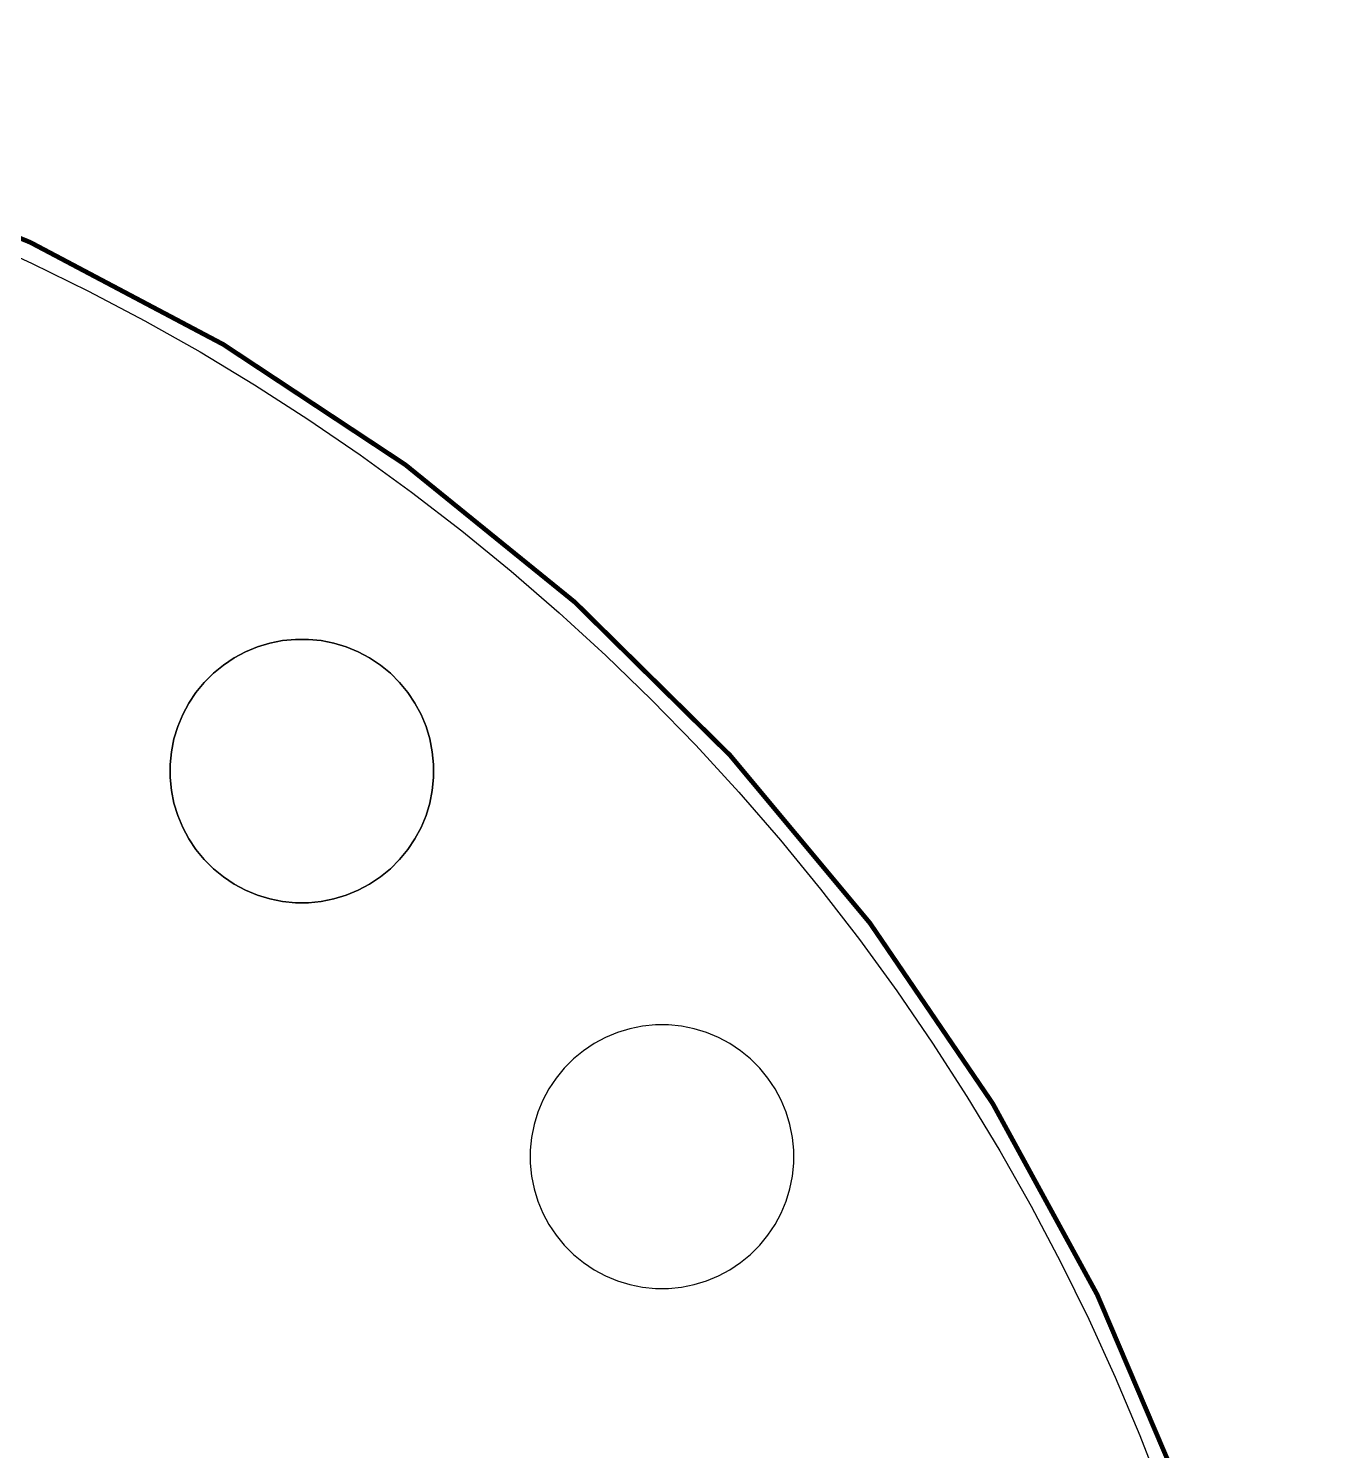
# Model space of a CAD drawing. Header units: millimetres. Extents: x -123 to 123, y -121 to 123.
# Drawn here: x 51.9 to 122.8, y 45 to 122.8 of the extents above; entities that cross this region are included whole.
import ezdxf

# ---------------------------------------------------------------- set-up
doc = ezdxf.new("R2010")
doc.units = ezdxf.units.MM
for name, color, linetype in [('BottomLayer', 5, 'Continuous'), ('Mechanical1', 6, 'Continuous'), ('MultiLayer', 9, 'Continuous'), ('TopLayer', 1, 'Continuous')]:
    doc.layers.add(name, color=color, linetype=linetype)

msp = doc.modelspace()

# ---------------------------------------------------------------- linework, layer by layer
at = {"layer": 'BottomLayer'}
for p, q in [((48.913, 111.374), (52.072, 109.933)), ((52.072, 109.933), (55.187, 108.403)), ((55.187, 108.403), (58.258, 106.784)), ((58.258, 106.784), (61.282, 105.078)), ((61.282, 105.078), (64.255, 103.286)), ((64.255, 103.286), (67.176, 101.411)), ((67.176, 101.411), (70.043, 99.453)), ((70.043, 99.453), (72.852, 97.413)), ((72.852, 97.413), (75.602, 95.295)), ((75.602, 95.295), (78.291, 93.099)), ((78.291, 93.099), (80.915, 90.827)), ((80.915, 90.827), (83.474, 88.481)), ((63.768, 88.686), (63.144, 88.353)), ((64.422, 88.957), (63.768, 88.686)), ((65.099, 89.162), (64.422, 88.957)), ((65.792, 89.3), (65.099, 89.162)), ((66.496, 89.369), (65.792, 89.3)), ((67.204, 89.369), (66.496, 89.369)), ((67.908, 89.3), (67.204, 89.369)), ((68.602, 89.162), (67.908, 89.3)), ((69.278, 88.957), (68.602, 89.162)), ((69.932, 88.686), (69.278, 88.957)), ((70.556, 88.353), (69.932, 88.686)), ((62.556, 87.96), (62.009, 87.511)), ((63.144, 88.353), (62.556, 87.96)), ((71.144, 87.96), (70.556, 88.353)), ((71.691, 87.511), (71.144, 87.96)), ((83.474, 88.481), (85.965, 86.063)), ((62.009, 87.511), (61.509, 87.011)), ((72.191, 87.011), (71.691, 87.511)), ((61.06, 86.464), (60.667, 85.876)), ((61.509, 87.011), (61.06, 86.464)), ((72.64, 86.464), (72.191, 87.011)), ((73.033, 85.876), (72.64, 86.464)), ((60.667, 85.876), (60.334, 85.252)), ((73.366, 85.252), (73.033, 85.876)), ((85.965, 86.063), (88.386, 83.575)), ((60.334, 85.252), (60.063, 84.598)), ((73.637, 84.598), (73.366, 85.252)), ((60.063, 84.598), (59.858, 83.921)), ((73.842, 83.921), (73.637, 84.598)), ((59.72, 83.227), (59.65, 82.523)), ((59.858, 83.921), (59.72, 83.227)), ((73.98, 83.227), (73.842, 83.921)), ((74.05, 82.523), (73.98, 83.227)), ((88.386, 83.575), (90.735, 81.019)), ((59.65, 82.523), (59.65, 82.17)), ((74.05, 82.17), (74.05, 82.523)), ((59.65, 82.17), (59.65, 81.816)), ((59.65, 81.816), (59.72, 81.112)), ((73.98, 81.112), (74.05, 81.816)), ((74.05, 81.816), (74.05, 82.17)), ((59.72, 81.112), (59.858, 80.418)), ((73.842, 80.418), (73.98, 81.112)), ((90.735, 81.019), (93.01, 78.397)), ((59.858, 80.418), (60.063, 79.741)), ((73.637, 79.741), (73.842, 80.418)), ((60.063, 79.741), (60.334, 79.088)), ((73.366, 79.088), (73.637, 79.741)), ((60.334, 79.088), (60.667, 78.464)), ((73.033, 78.464), (73.366, 79.088)), ((60.667, 78.464), (61.06, 77.876)), ((61.06, 77.876), (61.509, 77.329)), ((72.191, 77.329), (72.64, 77.876)), ((72.64, 77.876), (73.033, 78.464)), ((93.01, 78.397), (95.209, 75.71)), ((61.509, 77.329), (62.009, 76.829)), ((71.691, 76.829), (72.191, 77.329)), ((62.009, 76.829), (62.556, 76.38)), ((62.556, 76.38), (63.144, 75.987)), ((70.556, 75.987), (71.144, 76.38)), ((71.144, 76.38), (71.691, 76.829)), ((63.144, 75.987), (63.768, 75.653)), ((63.768, 75.653), (64.422, 75.383)), ((69.278, 75.383), (69.932, 75.653)), ((69.932, 75.653), (70.556, 75.987)), ((95.209, 75.71), (97.33, 72.963)), ((64.422, 75.383), (65.099, 75.177)), ((65.099, 75.177), (65.792, 75.039)), ((65.792, 75.039), (66.496, 74.97)), ((66.496, 74.97), (67.204, 74.97)), ((67.204, 74.97), (67.908, 75.039)), ((67.908, 75.039), (68.602, 75.177)), ((68.602, 75.177), (69.278, 75.383)), ((97.33, 72.963), (99.373, 70.156)), ((99.373, 70.156), (101.334, 67.292)), ((84.112, 67.874), (83.458, 67.603)), ((84.789, 68.079), (84.112, 67.874)), ((85.482, 68.217), (84.789, 68.079)), ((86.186, 68.286), (85.482, 68.217)), ((86.894, 68.286), (86.186, 68.286)), ((87.598, 68.217), (86.894, 68.286)), ((88.292, 68.079), (87.598, 68.217)), ((88.969, 67.874), (88.292, 68.079)), ((89.622, 67.603), (88.969, 67.874)), ((82.246, 66.877), (81.699, 66.428)), ((82.834, 67.27), (82.246, 66.877)), ((83.458, 67.603), (82.834, 67.27)), ((90.246, 67.27), (89.622, 67.603)), ((90.834, 66.877), (90.246, 67.27)), ((91.381, 66.428), (90.834, 66.877)), ((101.334, 67.292), (103.213, 64.373)), ((81.699, 66.428), (81.199, 65.928)), ((91.881, 65.928), (91.381, 66.428)), ((80.75, 65.381), (80.357, 64.793)), ((81.199, 65.928), (80.75, 65.381)), ((92.33, 65.381), (91.881, 65.928)), ((92.723, 64.793), (92.33, 65.381)), ((80.357, 64.793), (80.024, 64.169)), ((93.057, 64.169), (92.723, 64.793)), ((80.024, 64.169), (79.753, 63.515)), ((93.327, 63.515), (93.057, 64.169)), ((103.213, 64.373), (105.008, 61.401)), ((79.753, 63.515), (79.548, 62.838)), ((93.533, 62.838), (93.327, 63.515)), ((79.548, 62.838), (79.41, 62.144)), ((93.671, 62.144), (93.533, 62.838)), ((79.41, 62.144), (79.34, 61.44)), ((79.34, 61.44), (79.34, 61.087)), ((93.74, 61.44), (93.671, 62.144)), ((93.74, 61.087), (93.74, 61.44)), ((79.34, 61.087), (79.34, 60.733)), ((79.34, 60.733), (79.41, 60.029)), ((93.671, 60.029), (93.74, 60.733)), ((93.74, 60.733), (93.74, 61.087)), ((105.008, 61.401), (106.717, 58.38)), ((79.41, 60.029), (79.548, 59.335)), ((93.533, 59.335), (93.671, 60.029)), ((79.548, 59.335), (79.753, 58.658)), ((93.327, 58.658), (93.533, 59.335)), ((79.753, 58.658), (80.024, 58.005)), ((93.057, 58.005), (93.327, 58.658)), ((106.717, 58.38), (108.34, 55.311)), ((80.024, 58.005), (80.357, 57.381)), ((92.723, 57.381), (93.057, 58.005)), ((80.357, 57.381), (80.75, 56.793)), ((80.75, 56.793), (81.199, 56.246)), ((91.881, 56.246), (92.33, 56.793)), ((92.33, 56.793), (92.723, 57.381)), ((81.199, 56.246), (81.699, 55.746)), ((91.381, 55.746), (91.881, 56.246)), ((81.699, 55.746), (82.246, 55.297)), ((82.246, 55.297), (82.834, 54.904)), ((90.246, 54.904), (90.834, 55.297)), ((90.834, 55.297), (91.381, 55.746)), ((108.34, 55.311), (109.874, 52.197)), ((82.834, 54.904), (83.458, 54.57)), ((83.458, 54.57), (84.112, 54.3)), ((88.969, 54.3), (89.622, 54.57)), ((89.622, 54.57), (90.246, 54.904)), ((84.112, 54.3), (84.789, 54.094)), ((84.789, 54.094), (85.482, 53.956)), ((85.482, 53.956), (86.186, 53.887)), ((86.186, 53.887), (86.894, 53.887)), ((86.894, 53.887), (87.598, 53.956)), ((87.598, 53.956), (88.292, 54.094)), ((88.292, 54.094), (88.969, 54.3)), ((109.874, 52.197), (111.319, 49.04)), ((111.319, 49.04), (112.673, 45.844)), ((112.673, 45.844), (113.935, 42.61))]:
    msp.add_line(p, q, dxfattribs=at)
at = {"layer": 'Mechanical1', "const_width": 0.254}
msp.add_lwpolyline([(-21.173, -120.797, -11.497626), (21.173, -120.797)], format="xyb", dxfattribs=at)
at = {"layer": 'MultiLayer'}
for p, q in [((63.144, 88.353), (63.768, 88.686)), ((63.768, 88.686), (64.422, 88.957)), ((64.422, 88.957), (65.099, 89.162)), ((65.099, 89.162), (65.792, 89.3)), ((65.792, 89.3), (66.496, 89.369)), ((66.496, 89.369), (66.85, 89.369)), ((66.85, 89.369), (67.204, 89.369)), ((67.204, 89.369), (67.908, 89.3)), ((67.908, 89.3), (68.602, 89.162)), ((68.602, 89.162), (69.278, 88.957)), ((69.278, 88.957), (69.932, 88.686)), ((69.932, 88.686), (70.556, 88.353)), ((62.009, 87.511), (62.556, 87.96)), ((62.556, 87.96), (63.144, 88.353)), ((70.556, 88.353), (71.144, 87.96)), ((71.144, 87.96), (71.691, 87.511)), ((61.509, 87.011), (62.009, 87.511)), ((71.691, 87.511), (72.191, 87.011)), ((60.667, 85.876), (61.06, 86.464)), ((61.06, 86.464), (61.509, 87.011)), ((72.191, 87.011), (72.64, 86.464)), ((72.64, 86.464), (73.033, 85.876)), ((60.334, 85.252), (60.667, 85.876)), ((73.033, 85.876), (73.366, 85.252)), ((60.063, 84.598), (60.334, 85.252)), ((73.366, 85.252), (73.637, 84.598)), ((59.858, 83.921), (60.063, 84.598)), ((73.637, 84.598), (73.842, 83.921)), ((59.65, 82.523), (59.72, 83.227)), ((59.72, 83.227), (59.858, 83.921)), ((73.842, 83.921), (73.98, 83.227)), ((73.98, 83.227), (74.05, 82.523)), ((59.65, 82.17), (59.65, 82.523)), ((74.05, 82.523), (74.05, 82.17)), ((59.65, 81.816), (59.65, 82.17)), ((59.72, 81.112), (59.65, 81.816)), ((74.05, 81.816), (73.98, 81.112)), ((74.05, 82.17), (74.05, 81.816)), ((59.858, 80.418), (59.72, 81.112)), ((73.98, 81.112), (73.842, 80.418)), ((60.063, 79.741), (59.858, 80.418)), ((73.842, 80.418), (73.637, 79.741)), ((60.334, 79.088), (60.063, 79.741)), ((73.637, 79.741), (73.366, 79.088)), ((60.667, 78.464), (60.334, 79.088)), ((73.366, 79.088), (73.033, 78.464)), ((61.06, 77.876), (60.667, 78.464)), ((61.509, 77.329), (61.06, 77.876)), ((72.64, 77.876), (72.191, 77.329)), ((73.033, 78.464), (72.64, 77.876)), ((62.009, 76.829), (61.509, 77.329)), ((72.191, 77.329), (71.691, 76.829)), ((62.556, 76.38), (62.009, 76.829)), ((63.144, 75.987), (62.556, 76.38)), ((71.144, 76.38), (70.556, 75.987)), ((71.691, 76.829), (71.144, 76.38)), ((63.768, 75.653), (63.144, 75.987)), ((64.422, 75.383), (63.768, 75.653)), ((69.932, 75.653), (69.278, 75.383)), ((70.556, 75.987), (69.932, 75.653)), ((65.099, 75.177), (64.422, 75.383)), ((65.792, 75.039), (65.099, 75.177)), ((66.496, 74.97), (65.792, 75.039)), ((66.85, 74.97), (66.496, 74.97)), ((66.85, 74.97), (66.85, 74.97)), ((67.204, 74.97), (66.85, 74.97)), ((67.908, 75.039), (67.204, 74.97)), ((68.602, 75.177), (67.908, 75.039)), ((69.278, 75.383), (68.602, 75.177)), ((84.112, 67.874), (83.458, 67.603)), ((84.789, 68.079), (84.112, 67.874)), ((85.482, 68.217), (84.789, 68.079)), ((86.186, 68.286), (85.482, 68.217)), ((86.54, 68.286), (86.186, 68.286)), ((86.894, 68.286), (86.54, 68.286)), ((87.598, 68.217), (86.894, 68.286)), ((88.292, 68.079), (87.598, 68.217)), ((88.969, 67.874), (88.292, 68.079)), ((89.622, 67.603), (88.969, 67.874)), ((82.246, 66.877), (81.699, 66.428)), ((82.834, 67.27), (82.246, 66.877)), ((83.458, 67.603), (82.834, 67.27)), ((90.246, 67.27), (89.622, 67.603)), ((90.834, 66.877), (90.246, 67.27)), ((91.381, 66.428), (90.834, 66.877)), ((81.699, 66.428), (81.199, 65.928)), ((91.881, 65.928), (91.381, 66.428)), ((80.75, 65.381), (80.357, 64.793)), ((81.199, 65.928), (80.75, 65.381)), ((92.33, 65.381), (91.881, 65.928)), ((92.723, 64.793), (92.33, 65.381)), ((80.357, 64.793), (80.024, 64.169)), ((93.057, 64.169), (92.723, 64.793)), ((80.024, 64.169), (79.753, 63.515)), ((93.327, 63.515), (93.057, 64.169)), ((79.753, 63.515), (79.548, 62.838)), ((93.533, 62.838), (93.327, 63.515)), ((79.548, 62.838), (79.41, 62.144)), ((93.671, 62.144), (93.533, 62.838)), ((79.41, 62.144), (79.34, 61.44)), ((79.34, 61.44), (79.34, 61.087)), ((93.74, 61.44), (93.671, 62.144)), ((93.74, 61.087), (93.74, 61.44)), ((79.34, 61.087), (79.34, 61.087)), ((79.34, 61.087), (79.34, 60.733)), ((79.34, 60.733), (79.41, 60.029)), ((93.671, 60.029), (93.74, 60.733)), ((93.74, 60.733), (93.74, 61.087)), ((79.41, 60.029), (79.548, 59.335)), ((93.533, 59.335), (93.671, 60.029)), ((79.548, 59.335), (79.753, 58.658)), ((93.327, 58.658), (93.533, 59.335)), ((79.753, 58.658), (80.024, 58.005)), ((93.057, 58.005), (93.327, 58.658)), ((80.024, 58.005), (80.357, 57.381)), ((92.723, 57.381), (93.057, 58.005)), ((80.357, 57.381), (80.75, 56.793)), ((80.75, 56.793), (81.199, 56.246)), ((91.881, 56.246), (92.33, 56.793)), ((92.33, 56.793), (92.723, 57.381)), ((81.199, 56.246), (81.699, 55.746)), ((91.381, 55.746), (91.881, 56.246)), ((81.699, 55.746), (82.246, 55.297)), ((82.246, 55.297), (82.834, 54.904)), ((90.246, 54.904), (90.834, 55.297)), ((90.834, 55.297), (91.381, 55.746)), ((82.834, 54.904), (83.458, 54.57)), ((83.458, 54.57), (84.112, 54.3)), ((88.969, 54.3), (89.622, 54.57)), ((89.622, 54.57), (90.246, 54.904)), ((84.112, 54.3), (84.789, 54.094)), ((84.789, 54.094), (85.482, 53.956)), ((85.482, 53.956), (86.186, 53.887)), ((86.186, 53.887), (86.54, 53.887)), ((86.54, 53.887), (86.894, 53.887)), ((86.894, 53.887), (87.598, 53.956)), ((87.598, 53.956), (88.292, 54.094)), ((88.292, 54.094), (88.969, 54.3))]:
    msp.add_line(p, q, dxfattribs=at)
at = {"layer": 'TopLayer'}
for p, q in [((48.913, 111.374), (52.072, 109.933)), ((52.072, 109.933), (55.187, 108.403)), ((55.187, 108.403), (58.258, 106.784)), ((58.258, 106.784), (61.282, 105.078)), ((61.282, 105.078), (64.255, 103.286)), ((64.255, 103.286), (67.176, 101.411)), ((67.176, 101.411), (70.043, 99.453)), ((70.043, 99.453), (72.852, 97.413)), ((72.852, 97.413), (75.602, 95.295)), ((75.602, 95.295), (78.291, 93.099)), ((78.291, 93.099), (80.915, 90.827)), ((80.915, 90.827), (83.474, 88.481)), ((63.768, 88.686), (63.144, 88.353)), ((64.422, 88.957), (63.768, 88.686)), ((65.099, 89.162), (64.422, 88.957)), ((65.792, 89.3), (65.099, 89.162)), ((66.496, 89.369), (65.792, 89.3)), ((67.204, 89.369), (66.496, 89.369)), ((67.908, 89.3), (67.204, 89.369)), ((68.602, 89.162), (67.908, 89.3)), ((69.278, 88.957), (68.602, 89.162)), ((69.932, 88.686), (69.278, 88.957)), ((70.556, 88.353), (69.932, 88.686)), ((62.556, 87.96), (62.009, 87.511)), ((63.144, 88.353), (62.556, 87.96)), ((71.144, 87.96), (70.556, 88.353)), ((71.691, 87.511), (71.144, 87.96)), ((83.474, 88.481), (85.965, 86.063)), ((62.009, 87.511), (61.509, 87.011)), ((72.191, 87.011), (71.691, 87.511)), ((61.06, 86.464), (60.667, 85.876)), ((61.509, 87.011), (61.06, 86.464)), ((72.64, 86.464), (72.191, 87.011)), ((73.033, 85.876), (72.64, 86.464)), ((60.667, 85.876), (60.334, 85.252)), ((73.366, 85.252), (73.033, 85.876)), ((85.965, 86.063), (88.386, 83.575)), ((60.334, 85.252), (60.063, 84.598)), ((73.637, 84.598), (73.366, 85.252)), ((60.063, 84.598), (59.858, 83.921)), ((73.842, 83.921), (73.637, 84.598)), ((59.72, 83.227), (59.65, 82.523)), ((59.858, 83.921), (59.72, 83.227)), ((73.98, 83.227), (73.842, 83.921)), ((74.05, 82.523), (73.98, 83.227)), ((88.386, 83.575), (90.735, 81.019)), ((59.65, 82.523), (59.65, 82.17)), ((74.05, 82.17), (74.05, 82.523)), ((59.65, 82.17), (59.65, 81.816)), ((59.65, 81.816), (59.72, 81.112)), ((73.98, 81.112), (74.05, 81.816)), ((74.05, 81.816), (74.05, 82.17)), ((59.72, 81.112), (59.858, 80.418)), ((73.842, 80.418), (73.98, 81.112)), ((90.735, 81.019), (93.01, 78.397)), ((59.858, 80.418), (60.063, 79.741)), ((73.637, 79.741), (73.842, 80.418)), ((60.063, 79.741), (60.334, 79.088)), ((73.366, 79.088), (73.637, 79.741)), ((60.334, 79.088), (60.667, 78.464)), ((73.033, 78.464), (73.366, 79.088)), ((60.667, 78.464), (61.06, 77.876)), ((61.06, 77.876), (61.509, 77.329)), ((72.191, 77.329), (72.64, 77.876)), ((72.64, 77.876), (73.033, 78.464)), ((93.01, 78.397), (95.209, 75.71)), ((61.509, 77.329), (62.009, 76.829)), ((71.691, 76.829), (72.191, 77.329)), ((62.009, 76.829), (62.556, 76.38)), ((62.556, 76.38), (63.144, 75.987)), ((70.556, 75.987), (71.144, 76.38)), ((71.144, 76.38), (71.691, 76.829)), ((63.144, 75.987), (63.768, 75.653)), ((63.768, 75.653), (64.422, 75.383)), ((69.278, 75.383), (69.932, 75.653)), ((69.932, 75.653), (70.556, 75.987)), ((95.209, 75.71), (97.33, 72.963)), ((64.422, 75.383), (65.099, 75.177)), ((65.099, 75.177), (65.792, 75.039)), ((65.792, 75.039), (66.496, 74.97)), ((66.496, 74.97), (67.204, 74.97)), ((67.204, 74.97), (67.908, 75.039)), ((67.908, 75.039), (68.602, 75.177)), ((68.602, 75.177), (69.278, 75.383)), ((97.33, 72.963), (99.373, 70.156)), ((99.373, 70.156), (101.334, 67.292)), ((84.112, 67.874), (83.458, 67.603)), ((84.789, 68.079), (84.112, 67.874)), ((85.482, 68.217), (84.789, 68.079)), ((86.186, 68.286), (85.482, 68.217)), ((86.894, 68.286), (86.186, 68.286)), ((87.598, 68.217), (86.894, 68.286)), ((88.292, 68.079), (87.598, 68.217)), ((88.969, 67.874), (88.292, 68.079)), ((89.622, 67.603), (88.969, 67.874)), ((82.246, 66.877), (81.699, 66.428)), ((82.834, 67.27), (82.246, 66.877)), ((83.458, 67.603), (82.834, 67.27)), ((90.246, 67.27), (89.622, 67.603)), ((90.834, 66.877), (90.246, 67.27)), ((91.381, 66.428), (90.834, 66.877)), ((101.334, 67.292), (103.213, 64.373)), ((81.699, 66.428), (81.199, 65.928)), ((91.881, 65.928), (91.381, 66.428)), ((80.75, 65.381), (80.357, 64.793)), ((81.199, 65.928), (80.75, 65.381)), ((92.33, 65.381), (91.881, 65.928)), ((92.723, 64.793), (92.33, 65.381)), ((80.357, 64.793), (80.024, 64.169)), ((93.057, 64.169), (92.723, 64.793)), ((80.024, 64.169), (79.753, 63.515)), ((93.327, 63.515), (93.057, 64.169)), ((103.213, 64.373), (105.008, 61.401)), ((79.753, 63.515), (79.548, 62.838)), ((93.533, 62.838), (93.327, 63.515)), ((79.548, 62.838), (79.41, 62.144)), ((93.671, 62.144), (93.533, 62.838)), ((79.41, 62.144), (79.34, 61.44)), ((79.34, 61.44), (79.34, 61.087)), ((93.74, 61.44), (93.671, 62.144)), ((93.74, 61.087), (93.74, 61.44)), ((79.34, 61.087), (79.34, 60.733)), ((79.34, 60.733), (79.41, 60.029)), ((93.671, 60.029), (93.74, 60.733)), ((93.74, 60.733), (93.74, 61.087)), ((105.008, 61.401), (106.717, 58.38)), ((79.41, 60.029), (79.548, 59.335)), ((93.533, 59.335), (93.671, 60.029)), ((79.548, 59.335), (79.753, 58.658)), ((93.327, 58.658), (93.533, 59.335)), ((79.753, 58.658), (80.024, 58.005)), ((93.057, 58.005), (93.327, 58.658)), ((106.717, 58.38), (108.34, 55.311)), ((80.024, 58.005), (80.357, 57.381)), ((92.723, 57.381), (93.057, 58.005)), ((80.357, 57.381), (80.75, 56.793)), ((80.75, 56.793), (81.199, 56.246)), ((91.881, 56.246), (92.33, 56.793)), ((92.33, 56.793), (92.723, 57.381)), ((81.199, 56.246), (81.699, 55.746)), ((91.381, 55.746), (91.881, 56.246)), ((81.699, 55.746), (82.246, 55.297)), ((82.246, 55.297), (82.834, 54.904)), ((90.246, 54.904), (90.834, 55.297)), ((90.834, 55.297), (91.381, 55.746)), ((108.34, 55.311), (109.874, 52.197)), ((82.834, 54.904), (83.458, 54.57)), ((83.458, 54.57), (84.112, 54.3)), ((88.969, 54.3), (89.622, 54.57)), ((89.622, 54.57), (90.246, 54.904)), ((84.112, 54.3), (84.789, 54.094)), ((84.789, 54.094), (85.482, 53.956)), ((85.482, 53.956), (86.186, 53.887)), ((86.186, 53.887), (86.894, 53.887)), ((86.894, 53.887), (87.598, 53.956)), ((87.598, 53.956), (88.292, 54.094)), ((88.292, 54.094), (88.969, 54.3)), ((109.874, 52.197), (111.319, 49.04)), ((111.319, 49.04), (112.673, 45.844)), ((112.673, 45.844), (113.935, 42.61))]:
    msp.add_line(p, q, dxfattribs=at)

doc.saveas('drawing.dxf')
